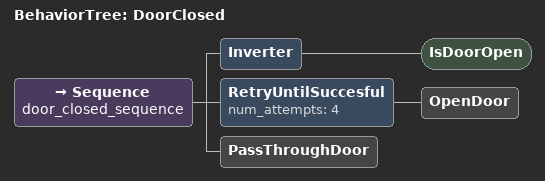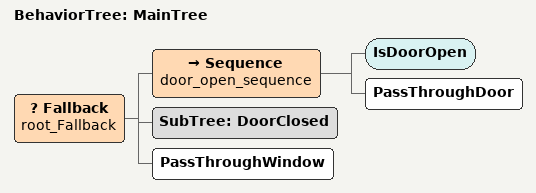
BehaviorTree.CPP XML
<root main_tree_to_execute = "MainTree">

    <BehaviorTree ID="DoorClosed">
        <Sequence name="door_closed_sequence">
            <Inverter>
                <IsDoorOpen/>
            </Inverter>
            <RetryUntilSuccesful num_attempts="4">
                <OpenDoor/>
            </RetryUntilSuccesful>
            <PassThroughDoor/>
        </Sequence>
    </BehaviorTree>

    <BehaviorTree ID="MainTree">
        <Fallback name="root_Fallback">
            <Sequence name="door_open_sequence">
                <IsDoorOpen/>
                <PassThroughDoor/>
            </Sequence>
            <SubTree ID="DoorClosed"/>
            <PassThroughWindow/>
        </Fallback>
    </BehaviorTree>

</root>
